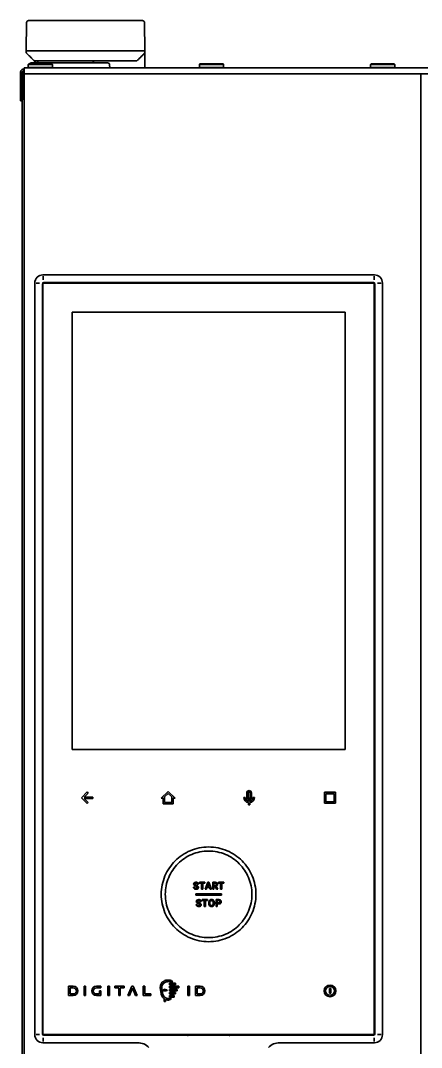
# Model space of a CAD drawing. Header units: inches. Extents: x 786 to 5755, y -850 to 3635.
# Drawn here: x 3395 to 3594, y 1606 to 2115 of the extents above; entities that cross this region are included whole.
import ezdxf

# ---------------------------------------------------------------- set-up
doc = ezdxf.new("R2010")
doc.units = ezdxf.units.IN
doc.layers.add('1', color=7, linetype='Continuous', true_color=0xffffff)

msp = doc.modelspace()

# ---------------------------------------------------------------- linework, layer by layer
at = {"layer": '1', "color": 7, "linetype": 'Continuous', "lineweight": 35}
for p, q in [((3398.98, 2115.13), (3404.74, 2115.13)), ((3404.74, 2115.13), (3449.74, 2115.13)), ((3455.5, 2115.13), (3449.74, 2115.13)), ((3397.74, 2100.13), (3397.98, 2114.15)), ((3456.5, 2114.15), (3456.74, 2100.13)), ((3397.75, 2099.42), (3397.74, 2100.13)), ((3404.74, 2100.13), (3397.74, 2100.13)), ((3449.74, 2100.13), (3404.74, 2100.13)), ((3456.74, 2100.13), (3449.74, 2100.13)), ((3456.74, 2100.13), (3456.73, 2099.42)), ((3449.74, 2095.13), (3404.74, 2095.13)), ((3456.74, 2093.6), (3456.74, 2098.67)), ((3394.94, 2089.22), (3394.94, 2089.33)), ((3395.74, 2089.22), (3395.74, 2089.33)), ((3396.08, 2089.33), (3396.03, 2089.22)), ((3396.74, 2091.63), (3398.74, 2091.63)), ((3396.74, 2088.63), (3396.74, 2091.63)), ((3398.99, 2093.63), (3398.74, 2093.38)), ((3398.74, 2093.38), (3410.74, 2093.38)), ((3398.74, 2093.38), (3398.74, 2091.88)), ((3398.74, 2091.88), (3398.99, 2091.63)), ((3410.74, 2091.88), (3398.74, 2091.88)), ((3577.91, 2091.63), (3398.74, 2091.63)), ((3398.99, 2093.63), (3410.49, 2093.63)), ((3438.19, 2094.1), (3400.29, 2094.1)), ((3402.26, 2094.1), (3402.25, 2094.36)), ((3410.74, 2093.38), (3410.49, 2093.63)), ((3410.49, 2091.63), (3410.74, 2091.88)), ((3410.74, 2091.88), (3410.74, 2093.38)), ((3439.24, 2091.63), (3439.19, 2093.14)), ((3456.74, 2091.87), (3456.74, 2092.13)), ((3483.99, 2093.63), (3483.74, 2093.38)), ((3483.74, 2093.38), (3495.74, 2093.38)), ((3483.74, 2093.38), (3483.74, 2091.88)), ((3483.74, 2091.88), (3483.99, 2091.63)), ((3495.74, 2091.88), (3483.74, 2091.88)), ((3483.99, 2093.63), (3495.49, 2093.63)), ((3495.74, 2093.38), (3495.49, 2093.63)), ((3495.49, 2091.63), (3495.74, 2091.88)), ((3495.74, 2091.88), (3495.74, 2093.38)), ((3568.99, 2093.63), (3568.74, 2093.38)), ((3568.74, 2093.38), (3580.74, 2093.38)), ((3568.74, 2093.38), (3568.74, 2091.88)), ((3568.74, 2091.88), (3568.99, 2091.63)), ((3580.74, 2091.88), (3568.74, 2091.88)), ((3568.99, 2093.63), (3580.49, 2093.63)), ((3577.91, 2091.63), (3579.33, 2091.63)), ((3593.08, 2091.63), (3579.33, 2091.63)), ((3580.74, 2093.38), (3580.49, 2093.63)), ((3580.49, 2091.63), (3580.74, 2091.88)), ((3580.74, 2091.88), (3580.74, 2093.38)), ((3593.08, 2091.63), (3593.79, 2091.63)), ((4002.68, 2091.63), (3593.79, 2091.63)), ((3394.94, 2088.37), (3394.94, 2089.22)), ((3394.94, 2088.37), (3394.94, 2077.33)), ((3395.74, 2089.22), (3395.74, 2088.37)), ((3395.74, 2088.53), (3395.85, 2088.53)), ((3395.74, 2088.37), (3395.74, 2077.33)), ((3395.84, 2088.37), (3395.84, 2077.33)), ((3398.74, 2088.63), (3396.74, 2088.63)), ((3396.74, 2088.63), (3396.74, 1345.13)), ((3396.74, 2088.63), (3398.74, 2088.63)), ((3577.91, 2088.63), (3398.74, 2088.63)), ((3577.91, 2088.63), (3398.74, 2088.63)), ((3579.33, 2088.63), (3577.91, 2088.63)), ((3579.33, 2088.63), (3577.91, 2088.63)), ((3593.08, 2088.63), (3579.33, 2088.63)), ((3593.08, 2088.63), (3579.33, 2088.63)), ((3593.79, 2088.63), (3593.08, 2088.63)), ((3593.74, 2088.63), (3593.74, 1342.13)), ((3947.69, 2088.63), (3593.79, 2088.63)), ((3394.94, 2075.33), (3394.94, 2077.33)), ((3395.74, 2075.33), (3394.94, 2075.33)), ((3395.74, 2075.35), (3395.74, 2077.33)), ((3395.74, 1300.48), (3395.74, 2075.35)), ((3570.63, 1988.88), (3406.02, 1988.88)), ((3402.03, 1984.89), (3402.03, 1611.88)), ((3405.78, 1612.38), (3405.78, 1984.38)), ((3406.08, 1984.38), (3406.08, 1612.38)), ((3406.53, 1985.13), (3570.13, 1985.13)), ((3570.13, 1984.83), (3406.53, 1984.83)), ((3570.58, 1612.38), (3570.58, 1984.38)), ((3570.88, 1984.38), (3570.88, 1612.38)), ((3574.63, 1611.88), (3574.63, 1984.89)), ((3420.53, 1970.36), (3420.53, 1753.4)), ((3556.13, 1970.36), (3420.53, 1970.36)), ((3556.13, 1753.4), (3556.13, 1970.36)), ((3420.53, 1753.4), (3556.13, 1753.4)), ((3468.22, 1732.61), (3464.69, 1729.19)), ((3471.75, 1729.19), (3468.22, 1732.61)), ((3428, 1732.31), (3425.16, 1729.47)), ((3425.16, 1729.47), (3428, 1726.63)), ((3426.52, 1729.82), (3428.51, 1731.81)), ((3430.84, 1729.82), (3426.52, 1729.82)), ((3426.52, 1729.12), (3430.84, 1729.12)), ((3428.5, 1727.13), (3426.52, 1729.12)), ((3428.51, 1731.81), (3428, 1732.31)), ((3430.84, 1729.12), (3430.84, 1729.82)), ((3464.69, 1729.19), (3465.75, 1729.19)), ((3465.75, 1729.19), (3465.75, 1726.37)), ((3466.46, 1729.83), (3468.22, 1731.6)), ((3466.46, 1727.08), (3466.46, 1729.83)), ((3468.22, 1731.6), (3469.99, 1729.83)), ((3469.99, 1729.83), (3469.99, 1727.08)), ((3470.69, 1729.19), (3471.75, 1729.19)), ((3470.69, 1726.37), (3470.69, 1729.19)), ((3505.78, 1729.63), (3506.48, 1729.63)), ((3507.27, 1731.84), (3507.27, 1729.64)), ((3507.97, 1729.64), (3507.97, 1731.84)), ((3508.88, 1731.84), (3508.88, 1729.64)), ((3509.58, 1729.64), (3509.58, 1731.84)), ((3510.36, 1729.63), (3511.06, 1729.63)), ((3545.91, 1732.18), (3545.91, 1726.76)), ((3551.33, 1732.18), (3545.91, 1732.18)), ((3546.61, 1727.46), (3546.61, 1731.48)), ((3546.61, 1731.48), (3550.63, 1731.48)), ((3550.63, 1731.48), (3550.63, 1727.46)), ((3551.33, 1726.76), (3551.33, 1732.18)), ((3428, 1726.63), (3428.5, 1727.13)), ((3465.75, 1726.37), (3470.69, 1726.37)), ((3469.99, 1727.08), (3466.46, 1727.08)), ((3508.07, 1725.94), (3508.07, 1727.02)), ((3508.77, 1725.94), (3508.07, 1725.94)), ((3508.77, 1727.02), (3508.77, 1725.94)), ((3545.91, 1726.76), (3551.33, 1726.76)), ((3550.63, 1727.46), (3546.61, 1727.46)), ((3483.8, 1687.5), (3483.8, 1687.02)), ((3486.5, 1687.5), (3483.8, 1687.5)), ((3483.8, 1687.02), (3484.85, 1687.02)), ((3484.85, 1687.02), (3484.85, 1684.09)), ((3485.44, 1687.02), (3486.5, 1687.02)), ((3485.44, 1684.09), (3485.44, 1687.02)), ((3486.5, 1687.02), (3486.5, 1687.5)), ((3486.6, 1684.09), (3487.89, 1687.5)), ((3488.15, 1686.78), (3487.66, 1685.36)), ((3487.89, 1687.5), (3488.42, 1687.5)), ((3488.65, 1685.36), (3488.15, 1686.78)), ((3488.42, 1687.5), (3489.71, 1684.09)), ((3490.34, 1684.09), (3490.34, 1687.5)), ((3490.34, 1687.5), (3491.53, 1687.5)), ((3491.55, 1687.02), (3490.93, 1687.02)), ((3490.93, 1687.02), (3490.93, 1685.88)), ((3493.21, 1687.5), (3493.21, 1687.02)), ((3495.91, 1687.5), (3493.21, 1687.5)), ((3493.21, 1687.02), (3494.26, 1687.02)), ((3494.26, 1687.02), (3494.26, 1684.09)), ((3494.85, 1687.02), (3495.91, 1687.02)), ((3494.85, 1684.09), (3494.85, 1687.02)), ((3495.91, 1687.02), (3495.91, 1687.5)), ((3481.33, 1685.12), (3480.74, 1685.12)), ((3481.95, 1681.15), (3481.95, 1681.85)), ((3481.95, 1681.85), (3494.69, 1681.85)), ((3482.69, 1686.51), (3483.28, 1686.51)), ((3484.85, 1684.09), (3485.44, 1684.09)), ((3487.22, 1684.09), (3486.6, 1684.09)), ((3487.49, 1684.89), (3487.22, 1684.09)), ((3488.81, 1684.89), (3487.49, 1684.89)), ((3487.66, 1685.36), (3488.65, 1685.36)), ((3489.09, 1684.09), (3488.81, 1684.89)), ((3489.71, 1684.09), (3489.09, 1684.09)), ((3490.93, 1684.09), (3490.34, 1684.09)), ((3490.93, 1685.88), (3491.54, 1685.88)), ((3491.59, 1685.4), (3490.93, 1685.4)), ((3490.93, 1685.4), (3490.93, 1684.09)), ((3492.27, 1684.09), (3491.59, 1685.4)), ((3492.14, 1685.54), (3492.9, 1684.12)), ((3492.9, 1684.09), (3492.27, 1684.09)), ((3492.9, 1684.12), (3492.9, 1684.09)), ((3494.26, 1684.09), (3494.85, 1684.09)), ((3494.69, 1681.85), (3494.69, 1681.15)), ((3494.69, 1681.15), (3481.95, 1681.15)), ((3484.04, 1677.9), (3484.63, 1677.9)), ((3485.15, 1678.9), (3485.15, 1678.42)), ((3487.85, 1678.9), (3485.15, 1678.9)), ((3485.15, 1678.42), (3486.2, 1678.42)), ((3486.2, 1678.42), (3486.2, 1675.49)), ((3486.79, 1678.42), (3487.85, 1678.42)), ((3486.79, 1675.49), (3486.79, 1678.42)), ((3487.85, 1678.42), (3487.85, 1678.9)), ((3488.36, 1677.09), (3488.36, 1677.28)), ((3488.95, 1677.3), (3488.95, 1677.1)), ((3490.6, 1677.1), (3490.6, 1677.28)), ((3491.19, 1677.29), (3491.19, 1677.1)), ((3492.02, 1675.49), (3492.02, 1678.9)), ((3492.02, 1678.9), (3493.32, 1678.9)), ((3493.34, 1678.42), (3492.61, 1678.42)), ((3492.61, 1678.42), (3492.61, 1677.23)), ((3492.61, 1677.23), (3493.32, 1677.23)), ((3493.31, 1676.75), (3492.61, 1676.75)), ((3492.61, 1676.75), (3492.61, 1675.49)), ((3482.67, 1676.52), (3482.08, 1676.52)), ((3486.2, 1675.49), (3486.79, 1675.49)), ((3492.61, 1675.49), (3492.02, 1675.49)), ((3510.31, 1673.43), (3510.29, 1673.44)), ((3418.83, 1635.91), (3418.83, 1631.33)), ((3421.12, 1635.91), (3418.83, 1635.91)), ((3426.47, 1631.33), (3426.47, 1635.91)), ((3426.47, 1635.91), (3427.24, 1635.91)), ((3427.24, 1635.91), (3427.24, 1631.33)), ((3432.59, 1635.91), (3434.88, 1635.91)), ((3434.88, 1635.91), (3434.88, 1635.15)), ((3438.32, 1631.33), (3438.32, 1635.91)), ((3438.32, 1635.91), (3439.08, 1635.91)), ((3439.08, 1635.91), (3439.08, 1631.33)), ((3441.76, 1635.91), (3441.76, 1635.15)), ((3446.34, 1635.91), (3441.76, 1635.91)), ((3446.34, 1635.15), (3446.34, 1635.91)), ((3450.16, 1635.91), (3448.25, 1631.33)), ((3450.93, 1635.91), (3450.16, 1635.91)), ((3452.84, 1631.33), (3450.93, 1635.91)), ((3455.9, 1635.91), (3455.9, 1631.33)), ((3456.66, 1635.91), (3455.9, 1635.91)), ((3456.66, 1632.09), (3456.66, 1635.91)), ((3468.12, 1638.2), (3470.59, 1638.2)), ((3468.89, 1637.46), (3468.89, 1636.69)), ((3471.94, 1637.46), (3468.89, 1637.46)), ((3468.89, 1636.69), (3471.94, 1636.69)), ((3468.89, 1635.91), (3468.89, 1635.15)), ((3473.47, 1635.91), (3468.89, 1635.91)), ((3470.59, 1638.2), (3470.33, 1638.4)), ((3471.94, 1636.69), (3471.94, 1637.46)), ((3473.47, 1635.15), (3473.47, 1635.91)), ((3478.06, 1631.32), (3478.06, 1635.91)), ((3478.06, 1635.91), (3478.82, 1635.91)), ((3478.82, 1635.91), (3478.82, 1631.32)), ((3481.88, 1635.91), (3481.88, 1631.33)), ((3484.17, 1635.91), (3481.88, 1635.91)), ((3418.83, 1631.33), (3421.12, 1631.33)), ((3419.59, 1635.15), (3421.12, 1635.15)), ((3419.59, 1632.09), (3419.59, 1635.15)), ((3421.12, 1632.09), (3419.59, 1632.09)), ((3427.24, 1631.33), (3426.47, 1631.33)), ((3434.88, 1635.15), (3432.59, 1635.15)), ((3432.59, 1632.09), (3434.11, 1632.09)), ((3434.88, 1631.33), (3432.59, 1631.33)), ((3434.11, 1632.09), (3434.11, 1633.62)), ((3434.11, 1633.62), (3434.88, 1633.62)), ((3434.88, 1633.62), (3434.88, 1631.33)), ((3439.08, 1631.33), (3438.32, 1631.33)), ((3441.76, 1635.15), (3443.67, 1635.15)), ((3443.67, 1635.15), (3443.67, 1631.33)), ((3443.67, 1631.33), (3444.43, 1631.33)), ((3444.43, 1635.15), (3446.34, 1635.15)), ((3444.43, 1631.33), (3444.43, 1635.15)), ((3448.25, 1631.33), (3449.11, 1631.33)), ((3449.11, 1631.33), (3450.55, 1634.96)), ((3450.55, 1634.96), (3451.98, 1631.33)), ((3451.98, 1631.33), (3452.84, 1631.33)), ((3455.9, 1631.33), (3459.72, 1631.33)), ((3459.72, 1632.09), (3456.66, 1632.09)), ((3459.72, 1631.33), (3459.72, 1632.09)), ((3464.34, 1635.29), (3464.77, 1632.15)), ((3465.43, 1632.39), (3465.07, 1635.16)), ((3466.21, 1634.48), (3465.83, 1633.62)), ((3465.83, 1633.62), (3467.36, 1633.62)), ((3467.74, 1634.19), (3466.21, 1634.48)), ((3467.36, 1633.62), (3467.74, 1634.19)), ((3468.89, 1635.15), (3473.47, 1635.15)), ((3468.89, 1634.38), (3468.89, 1633.62)), ((3472.71, 1634.38), (3468.89, 1634.38)), ((3468.89, 1633.62), (3472.71, 1633.62)), ((3468.89, 1632.85), (3468.89, 1632.09)), ((3471.94, 1632.85), (3468.89, 1632.85)), ((3468.89, 1632.09), (3471.94, 1632.09)), ((3468.89, 1631.33), (3468.89, 1630.56)), ((3471.18, 1631.33), (3468.89, 1631.33)), ((3471.18, 1630.56), (3471.18, 1631.33)), ((3471.94, 1632.09), (3471.94, 1632.85)), ((3472.71, 1633.62), (3472.71, 1634.38)), ((3478.82, 1631.32), (3478.06, 1631.32)), ((3481.88, 1631.33), (3484.17, 1631.33)), ((3482.64, 1632.09), (3482.64, 1635.15)), ((3482.64, 1635.15), (3484.17, 1635.15)), ((3484.17, 1632.09), (3482.64, 1632.09)), ((3548.27, 1634.72), (3548.97, 1634.72)), ((3548.27, 1632.52), (3548.27, 1634.72)), ((3548.97, 1632.52), (3548.27, 1632.52)), ((3548.97, 1634.72), (3548.97, 1632.52)), ((3466.21, 1629.81), (3466.21, 1628.27)), ((3466.21, 1628.27), (3466.98, 1628.27)), ((3466.62, 1630.51), (3466.48, 1630.63)), ((3466.98, 1628.27), (3466.98, 1629.35)), ((3469.84, 1629.8), (3468.12, 1629.8)), ((3468.89, 1630.56), (3471.18, 1630.56)), ((3469.62, 1629.61), (3469.84, 1629.8)), ((3406.53, 1611.93), (3570.13, 1611.93)), ((3570.13, 1611.63), (3406.53, 1611.63)), ((3406.02, 1607.88), (3453.02, 1607.88)), ((3523.63, 1607.88), (3570.63, 1607.88))]:
    msp.add_line(p, q, dxfattribs=at)
for centre, radius, start, end in [((3398.98, 2114.13), 1, 90, 179), ((3455.5, 2114.13), 1, 1, 90), ((3401.25, 2094.35), 1, 1, 63.2354), ((3402.27, 2093.13), 2, 29.0308, 90), ((3432.21, 2093.13), 2, 90, 150.9692), ((3452.33, 2096.13), 1, 270, 315), ((3400.29, 2093.1), 1, 90, 148.0305), ((3438.19, 2093.1), 1, 2, 90), ((3455.99, 2091.88), 0.75, 340.5283, 359), ((3397.84, 2088.37), 2, 155, 180), ((3397.84, 2077.33), 2, 180, 236.6325), ((3406.53, 1984.38), 0.75, 90, 180), ((3406.53, 1984.38), 0.45, 90, 180), ((3570.13, 1984.38), 0.75, 0, 90), ((3570.13, 1984.38), 0.45, 0, 90), ((3406.53, 1612.38), 0.75, 180, 270), ((3406.53, 1612.38), 0.45, 180, 270), ((3570.13, 1612.38), 0.45, 270, 0), ((3570.13, 1612.38), 0.75, 270, 0)]:
    msp.add_arc(centre, radius, start, end, dxfattribs=at)
for centre, major_axis, ratio, start_param, end_param in [((3406.03, 1984.88), (2.84, -2.84), 0.997265, 2.357564, 3.925621), ((3570.62, 1984.88), (-2.84, -2.84), 0.997265, 2.357564, 3.925621), ((3406.03, 1611.89), (2.84, 2.84), 0.997265, 2.357564, 3.925621), ((3570.62, 1611.89), (-2.84, 2.84), 0.997265, 2.357564, 3.925621), ((3453.01, 1599.87), (-3.07, -7.4), 0.998395, 2.749461, 3.533724), ((3523.64, 1599.87), (3.07, -7.4), 0.998395, 2.749461, 3.533724)]:
    msp.add_ellipse(centre, major_axis=major_axis, ratio=ratio, start_param=start_param, end_param=end_param, dxfattribs=at)
for points, degree in [([(3456.74, 2098.67), (3456.74, 2099.6), (3456.74, 2100.13), (3456.74, 2100.13)], 3), ([(3401.45, 2095.42), (3397.97, 2098.9)], 1), ([(3453.03, 2095.42), (3456.51, 2098.9)], 1), ([(3395.74, 2089.33), (3394.94, 2089.33)], 1), ([(3456.74, 2092.13), (3456.74, 2092.13), (3456.74, 2092.66), (3456.74, 2093.6)], 3), ([(3406.13, 1988.25), (3406.13, 1986.93)], 1), ([(3570.53, 1988.25), (3570.53, 1986.93)], 1), ([(3402.66, 1984.78), (3403.98, 1984.78)], 1), ([(3573.99, 1984.78), (3572.68, 1984.78)], 1), ([(3508.42, 1733), (3507.78, 1733), (3507.27, 1732.48), (3507.27, 1731.84)], 3), ([(3509.58, 1731.84), (3509.58, 1732.48), (3509.06, 1733), (3508.42, 1733)], 3), ([(3508.07, 1727.02), (3506.78, 1727.19), (3505.78, 1728.3), (3505.78, 1729.63)], 3), ([(3506.48, 1729.63), (3506.48, 1728.56), (3507.35, 1727.7), (3508.42, 1727.69)], 3), ([(3508.42, 1727.69), (3509.49, 1727.7), (3510.36, 1728.56), (3510.36, 1729.63)], 3), ([(3511.06, 1729.63), (3511.06, 1728.3), (3510.06, 1727.19), (3508.77, 1727.02)], 3), ([(3475.18, 1701.01), (3476.44, 1701.86), (3477.78, 1702.59), (3479.18, 1703.18)], 3), ([(3488.32, 1703.03), (3485.42, 1703.03), (3482.6, 1702.46), (3479.95, 1701.34)], 3), ([(3496.69, 1701.34), (3494.04, 1702.46), (3491.23, 1703.03), (3488.32, 1703.03)], 3), ([(3497.47, 1703.18), (3498.86, 1702.59), (3500.21, 1701.86), (3501.46, 1701.01)], 3), ([(3468.84, 1694.67), (3469.68, 1695.91), (3470.64, 1697.08), (3471.71, 1698.14)], 3), ([(3471.71, 1698.14), (3472.77, 1699.21), (3473.94, 1700.17), (3475.18, 1701.01)], 3), ([(3476.3, 1699.36), (3475.16, 1698.59), (3474.09, 1697.7), (3473.12, 1696.73)], 3), ([(3479.95, 1701.34), (3478.68, 1700.8), (3477.45, 1700.13), (3476.3, 1699.36)], 3), ([(3500.34, 1699.36), (3499.19, 1700.13), (3497.97, 1700.8), (3496.69, 1701.34)], 3), ([(3503.53, 1696.73), (3502.55, 1697.7), (3501.48, 1698.59), (3500.34, 1699.36)], 3), ([(3501.46, 1701.01), (3502.71, 1700.17), (3503.88, 1699.21), (3504.94, 1698.14)], 3), ([(3504.94, 1698.14), (3506, 1697.08), (3506.97, 1695.91), (3507.81, 1694.67)], 3), ([(3466.67, 1690.67), (3467.26, 1692.06), (3467.99, 1693.41), (3468.84, 1694.67)], 3), ([(3470.49, 1693.55), (3469.72, 1692.4), (3469.05, 1691.17), (3468.51, 1689.9)], 3), ([(3473.12, 1696.73), (3472.15, 1695.76), (3471.26, 1694.69), (3470.49, 1693.55)], 3), ([(3506.15, 1693.55), (3505.38, 1694.69), (3504.5, 1695.76), (3503.53, 1696.73)], 3), ([(3508.13, 1689.9), (3507.6, 1691.17), (3506.93, 1692.4), (3506.15, 1693.55)], 3), ([(3507.81, 1694.67), (3508.66, 1693.41), (3509.39, 1692.07), (3509.98, 1690.67)], 3), ([(3482.52, 1686.92), (3482.63, 1686.82), (3482.69, 1686.68), (3482.69, 1686.51)], 3), ([(3483.12, 1687.04), (3483.01, 1687.2), (3482.87, 1687.33), (3482.68, 1687.42)], 3), ([(3483.28, 1686.51), (3483.28, 1686.7), (3483.23, 1686.88), (3483.12, 1687.04)], 3), ([(3491.53, 1687.5), (3491.93, 1687.5), (3492.23, 1687.41), (3492.44, 1687.24)], 3), ([(3492.02, 1686.87), (3491.91, 1686.97), (3491.76, 1687.02), (3491.55, 1687.02)], 3), ([(3480.74, 1685.12), (3480.74, 1684.91), (3480.79, 1684.72), (3480.91, 1684.56)], 3), ([(3480.91, 1684.56), (3481.02, 1684.4), (3481.18, 1684.28), (3481.39, 1684.18)], 3), ([(3481.31, 1685.84), (3481.47, 1685.74), (3481.69, 1685.65), (3481.96, 1685.56)], 3), ([(3481.52, 1684.67), (3481.39, 1684.78), (3481.33, 1684.93), (3481.33, 1685.12)], 3), ([(3482.18, 1686.05), (3481.91, 1686.13), (3481.72, 1686.21), (3481.61, 1686.29)], 3), ([(3481.96, 1685.56), (3482.24, 1685.48), (3482.43, 1685.4), (3482.53, 1685.32)], 3), ([(3482.82, 1685.78), (3482.65, 1685.88), (3482.44, 1685.97), (3482.18, 1686.05)], 3), ([(3482.53, 1685.32), (3482.64, 1685.24), (3482.69, 1685.12), (3482.69, 1684.97)], 3), ([(3482.69, 1684.97), (3482.69, 1684.83), (3482.64, 1684.72), (3482.53, 1684.64)], 3), ([(3483.17, 1685.43), (3483.09, 1685.56), (3482.98, 1685.68), (3482.82, 1685.78)], 3), ([(3491.54, 1685.88), (3491.74, 1685.88), (3491.89, 1685.93), (3492, 1686.03)], 3), ([(3492.6, 1685.9), (3492.49, 1685.74), (3492.34, 1685.63), (3492.14, 1685.54)], 3), ([(3482.65, 1677.24), (3482.82, 1677.13), (3483.03, 1677.04), (3483.31, 1676.96)], 3), ([(3483.52, 1677.45), (3483.26, 1677.52), (3483.07, 1677.6), (3482.95, 1677.69)], 3), ([(3483.31, 1676.96), (3483.58, 1676.88), (3483.77, 1676.8), (3483.88, 1676.71)], 3), ([(3484.16, 1677.18), (3484, 1677.28), (3483.79, 1677.37), (3483.52, 1677.45)], 3), ([(3483.87, 1678.32), (3483.98, 1678.22), (3484.04, 1678.08), (3484.04, 1677.9)], 3), ([(3483.88, 1676.71), (3483.98, 1676.63), (3484.04, 1676.52), (3484.04, 1676.37)], 3), ([(3484.47, 1678.44), (3484.36, 1678.6), (3484.21, 1678.73), (3484.03, 1678.81)], 3), ([(3484.52, 1676.83), (3484.44, 1676.96), (3484.32, 1677.08), (3484.16, 1677.18)], 3), ([(3484.63, 1677.9), (3484.63, 1678.1), (3484.57, 1678.28), (3484.47, 1678.44)], 3), ([(3488.36, 1677.28), (3488.36, 1677.61), (3488.42, 1677.9), (3488.54, 1678.16)], 3), ([(3488.54, 1676.22), (3488.42, 1676.47), (3488.36, 1676.76), (3488.36, 1677.09)], 3), ([(3488.54, 1678.16), (3488.66, 1678.41), (3488.82, 1678.61), (3489.04, 1678.74)], 3), ([(3489.17, 1678.15), (3489.03, 1677.95), (3488.96, 1677.67), (3488.95, 1677.3)], 3), ([(3488.95, 1677.1), (3488.95, 1676.73), (3489.03, 1676.44), (3489.17, 1676.24)], 3), ([(3490.6, 1677.28), (3490.6, 1677.66), (3490.52, 1677.95), (3490.38, 1678.15)], 3), ([(3490.38, 1676.23), (3490.53, 1676.43), (3490.6, 1676.72), (3490.6, 1677.1)], 3), ([(3490.51, 1678.74), (3490.73, 1678.61), (3490.89, 1678.42), (3491.01, 1678.17)], 3), ([(3491.01, 1678.17), (3491.13, 1677.92), (3491.19, 1677.63), (3491.19, 1677.29)], 3), ([(3491.19, 1677.1), (3491.19, 1676.77), (3491.13, 1676.48), (3491.01, 1676.23)], 3), ([(3494.23, 1677.03), (3494.02, 1676.85), (3493.71, 1676.75), (3493.31, 1676.75)], 3), ([(3493.32, 1678.9), (3493.7, 1678.9), (3494, 1678.8), (3494.23, 1678.6)], 3), ([(3493.32, 1677.23), (3493.53, 1677.23), (3493.69, 1677.28), (3493.8, 1677.38)], 3), ([(3493.8, 1678.25), (3493.69, 1678.36), (3493.53, 1678.42), (3493.34, 1678.42)], 3), ([(3468.84, 1668.39), (3467.99, 1669.65), (3467.26, 1670.99), (3466.67, 1672.38)], 3), ([(3468.51, 1673.16), (3469.05, 1671.89), (3469.72, 1670.66), (3470.49, 1669.51)], 3), ([(3482.08, 1676.52), (3482.08, 1676.31), (3482.14, 1676.12), (3482.25, 1675.96)], 3), ([(3482.25, 1675.96), (3482.37, 1675.8), (3482.53, 1675.67), (3482.74, 1675.58)], 3), ([(3482.87, 1676.07), (3482.74, 1676.18), (3482.67, 1676.33), (3482.67, 1676.52)], 3), ([(3484.04, 1676.37), (3484.04, 1676.23), (3483.98, 1676.12), (3483.88, 1676.04)], 3), ([(3489.04, 1675.65), (3488.83, 1675.78), (3488.66, 1675.97), (3488.54, 1676.22)], 3), ([(3491.01, 1676.23), (3490.9, 1675.97), (3490.73, 1675.78), (3490.52, 1675.65)], 3), ([(3506.15, 1669.51), (3506.93, 1670.66), (3507.59, 1671.89), (3508.13, 1673.16)], 3), ([(3509.98, 1672.38), (3509.39, 1670.99), (3508.66, 1669.64), (3507.81, 1668.39)], 3), ([(3471.71, 1664.91), (3470.64, 1665.97), (3469.68, 1667.14), (3468.84, 1668.39)], 3), ([(3470.49, 1669.51), (3471.26, 1668.37), (3472.15, 1667.3), (3473.12, 1666.32)], 3), ([(3503.53, 1666.32), (3504.5, 1667.3), (3505.38, 1668.37), (3506.15, 1669.51)], 3), ([(3507.81, 1668.39), (3506.97, 1667.14), (3506, 1665.97), (3504.94, 1664.91)], 3), ([(3475.18, 1662.04), (3473.94, 1662.88), (3472.77, 1663.85), (3471.71, 1664.91)], 3), ([(3473.12, 1666.32), (3474.09, 1665.35), (3475.16, 1664.47), (3476.3, 1663.7)], 3), ([(3479.18, 1659.87), (3477.78, 1660.46), (3476.44, 1661.19), (3475.18, 1662.04)], 3), ([(3476.3, 1663.7), (3477.45, 1662.92), (3478.68, 1662.26), (3479.95, 1661.72)], 3), ([(3496.69, 1661.72), (3497.97, 1662.26), (3499.19, 1662.92), (3500.34, 1663.7)], 3), ([(3501.46, 1662.04), (3500.21, 1661.19), (3498.86, 1660.46), (3497.47, 1659.87)], 3), ([(3500.34, 1663.7), (3501.48, 1664.47), (3502.55, 1665.35), (3503.53, 1666.32)], 3), ([(3504.94, 1664.91), (3503.88, 1663.85), (3502.71, 1662.88), (3501.46, 1662.04)], 3), ([(3488.32, 1658.03), (3485.15, 1658.03), (3482.07, 1658.65), (3479.18, 1659.87)], 3), ([(3497.47, 1659.87), (3494.57, 1658.65), (3491.5, 1658.03), (3488.32, 1658.03)], 3), ([(3466.19, 1638.51), (3464.89, 1637.85), (3464.16, 1636.59), (3464.34, 1635.29)], 3), ([(3465.07, 1635.16), (3464.92, 1636.25), (3465.51, 1637.26), (3466.56, 1637.81)], 3), ([(3468.12, 1638.97), (3467.43, 1638.97), (3466.78, 1638.81), (3466.19, 1638.51)], 3), ([(3466.56, 1637.81), (3467.04, 1638.07), (3467.56, 1638.2), (3468.12, 1638.2)], 3), ([(3470.13, 1638.51), (3469.53, 1638.81), (3468.82, 1638.97), (3468.12, 1638.97)], 3), ([(3470.33, 1638.4), (3470.27, 1638.44), (3470.2, 1638.47), (3470.13, 1638.51)], 3), ([(3432.59, 1635.15), (3431.74, 1635.15), (3431.06, 1634.46), (3431.06, 1633.62)], 3), ([(3431.06, 1633.62), (3431.06, 1632.77), (3431.74, 1632.09), (3432.59, 1632.09)], 3), ([(3465.86, 1631.28), (3465.63, 1631.57), (3465.48, 1632.03), (3465.43, 1632.39)], 3), ([(3466.48, 1630.63), (3466.26, 1630.83), (3466.05, 1631.05), (3465.86, 1631.28)], 3), ([(3468.12, 1629.8), (3467.36, 1629.8), (3466.62, 1630.5), (3466.62, 1630.51)], 3), ([(3402.66, 1611.98), (3403.98, 1611.98)], 1), ([(3572.68, 1611.98), (3573.99, 1611.98)], 1), ([(3406.13, 1608.52), (3406.13, 1609.83)], 1), ([(3570.53, 1609.83), (3570.53, 1608.52)], 1)]:
    msp.add_open_spline(points, degree=degree, dxfattribs=at)
for points, knots in [([(3397.75, 2099.42), (3397.75, 2099.37), (3397.76, 2099.32), (3397.78, 2099.23), (3397.79, 2099.18), (3397.83, 2099.09), (3397.85, 2099.05), (3397.91, 2098.97), (3397.94, 2098.93), (3397.97, 2098.9)], [0, 0, 0, 0, 0.25, 0.25, 0.5, 0.5, 0.75, 0.75, 1, 1, 1, 1]), ([(3402.15, 2095.13), (3402.09, 2095.13), (3402.02, 2095.14), (3401.9, 2095.16), (3401.83, 2095.18), (3401.71, 2095.23), (3401.65, 2095.26), (3401.54, 2095.34), (3401.49, 2095.38), (3401.45, 2095.42)], [0, 0, 0, 0, 0.25, 0.25, 0.5, 0.5, 0.75, 0.75, 1, 1, 1, 1]), ([(3402.15, 2095.13), (3402.09, 2095.13), (3402.02, 2095.14), (3401.89, 2095.16), (3401.83, 2095.18), (3401.71, 2095.23), (3401.65, 2095.26), (3401.54, 2095.34), (3401.49, 2095.38), (3401.45, 2095.42)], [0, 0, 0, 0, 0.25, 0.25, 0.5, 0.5, 0.75, 0.75, 1, 1, 1, 1]), ([(3404.74, 2095.13), (3404.66, 2095.13), (3404.57, 2095.13), (3404.41, 2095.13), (3404.32, 2095.13), (3404.2, 2095.13), (3404.16, 2095.13), (3404.08, 2095.13), (3404.04, 2095.13), (3403.92, 2095.13), (3403.84, 2095.13), (3403.69, 2095.13), (3403.61, 2095.13), (3403.5, 2095.13), (3403.46, 2095.13), (3403.39, 2095.13), (3403.36, 2095.13), (3403.25, 2095.13), (3403.18, 2095.13), (3403.05, 2095.13), (3402.99, 2095.13), (3402.87, 2095.13), (3402.82, 2095.13), (3402.73, 2095.13), (3402.71, 2095.13), (3402.66, 2095.13), (3402.63, 2095.13), (3402.56, 2095.13), (3402.52, 2095.13), (3402.46, 2095.13), (3402.44, 2095.13), (3402.4, 2095.13), (3402.38, 2095.13), (3402.35, 2095.13), (3402.34, 2095.13), (3402.31, 2095.13), (3402.29, 2095.13), (3402.27, 2095.13), (3402.25, 2095.13), (3402.23, 2095.13), (3402.22, 2095.13), (3402.2, 2095.13), (3402.2, 2095.13), (3402.18, 2095.13), (3402.18, 2095.13), (3402.17, 2095.13), (3402.16, 2095.13), (3402.16, 2095.13), (3402.16, 2095.13), (3402.16, 2095.13), (3402.16, 2095.13), (3402.16, 2095.13), (3402.15, 2095.13), (3402.15, 2095.13)], [0, 0, 0, 0, 0.0625, 0.0625, 0.125, 0.125, 0.15625, 0.15625, 0.1875, 0.1875, 0.25, 0.25, 0.3125, 0.3125, 0.34375, 0.34375, 0.375, 0.375, 0.4375, 0.4375, 0.5, 0.5, 0.5625, 0.5625, 0.59375, 0.59375, 0.625, 0.625, 0.6875, 0.6875, 0.71875, 0.71875, 0.75, 0.75, 0.78125, 0.78125, 0.8125, 0.8125, 0.84375, 0.84375, 0.875, 0.875, 0.90625, 0.90625, 0.9375, 0.9375, 0.96875, 0.96875, 0.984375, 0.984375, 0.992187, 0.992187, 1, 1, 1, 1]), ([(3452.33, 2095.13), (3452.33, 2095.13), (3452.32, 2095.13), (3452.32, 2095.13), (3452.32, 2095.13), (3452.31, 2095.13), (3452.3, 2095.13), (3452.27, 2095.13), (3452.26, 2095.13), (3452.24, 2095.13), (3452.23, 2095.13), (3452.2, 2095.13), (3452.17, 2095.13), (3452.1, 2095.13), (3452.07, 2095.13), (3452.01, 2095.13), (3451.99, 2095.13), (3451.95, 2095.13), (3451.92, 2095.13), (3451.86, 2095.13), (3451.81, 2095.13), (3451.7, 2095.13), (3451.65, 2095.13), (3451.53, 2095.13), (3451.47, 2095.13), (3451.37, 2095.13), (3451.34, 2095.13), (3451.27, 2095.13), (3451.24, 2095.13), (3451.14, 2095.13), (3451.07, 2095.13), (3450.96, 2095.13), (3450.92, 2095.13), (3450.84, 2095.13), (3450.81, 2095.13), (3450.73, 2095.13), (3450.69, 2095.13), (3450.61, 2095.13), (3450.57, 2095.13), (3450.49, 2095.13), (3450.45, 2095.13), (3450.37, 2095.13), (3450.33, 2095.13), (3450.25, 2095.13), (3450.21, 2095.13), (3450.13, 2095.13), (3450.09, 2095.13), (3450, 2095.13), (3449.96, 2095.13), (3449.9, 2095.13), (3449.88, 2095.13), (3449.85, 2095.13), (3449.84, 2095.13), (3449.82, 2095.13), (3449.81, 2095.13), (3449.8, 2095.13)], [0, 0, 0, 0, 0.028317, 0.028317, 0.059662, 0.059662, 0.122351, 0.122351, 0.153695, 0.153695, 0.18504, 0.18504, 0.247729, 0.247729, 0.310419, 0.310419, 0.341763, 0.341763, 0.373108, 0.373108, 0.435797, 0.435797, 0.498486, 0.498486, 0.561175, 0.561175, 0.59252, 0.59252, 0.623865, 0.623865, 0.686554, 0.686554, 0.717898, 0.717898, 0.749243, 0.749243, 0.780588, 0.780588, 0.811932, 0.811932, 0.843277, 0.843277, 0.874622, 0.874622, 0.905966, 0.905966, 0.937311, 0.937311, 0.968655, 0.968655, 0.984328, 0.984328, 0.992164, 0.992164, 1, 1, 1, 1]), ([(3456.51, 2098.9), (3456.54, 2098.93), (3456.57, 2098.97), (3456.63, 2099.05), (3456.65, 2099.09), (3456.69, 2099.18), (3456.7, 2099.23), (3456.72, 2099.32), (3456.73, 2099.37), (3456.73, 2099.42)], [0, 0, 0, 0, 0.25, 0.25, 0.5, 0.5, 0.75, 0.75, 1, 1, 1, 1]), ([(3394.94, 2089.33), (3394.94, 2089.44), (3394.95, 2089.55), (3394.99, 2089.77), (3395.02, 2089.88), (3395.1, 2090.09), (3395.15, 2090.19), (3395.27, 2090.38), (3395.34, 2090.47), (3395.49, 2090.63), (3395.57, 2090.71), (3395.75, 2090.84), (3395.85, 2090.9), (3396.05, 2091), (3396.15, 2091.04), (3396.37, 2091.1), (3396.48, 2091.12), (3396.59, 2091.12)], [0, 0, 0, 0, 0.125, 0.125, 0.25, 0.25, 0.375, 0.375, 0.5, 0.5, 0.625, 0.625, 0.75, 0.75, 0.875, 0.875, 1, 1, 1, 1]), ([(3395.74, 2089.33), (3395.74, 2089.46), (3395.76, 2089.58), (3395.85, 2089.81), (3395.92, 2089.92), (3396.09, 2090.1), (3396.19, 2090.18), (3396.33, 2090.25), (3396.37, 2090.26), (3396.41, 2090.27)], [0, 0, 0, 0, 0.302566, 0.302566, 0.605132, 0.605132, 0.907698, 0.907698, 1, 1, 1, 1]), ([(3396.74, 2090.94), (3396.7, 2090.89), (3396.67, 2090.84), (3396.6, 2090.71), (3396.56, 2090.63), (3396.49, 2090.47), (3396.45, 2090.38), (3396.38, 2090.19), (3396.34, 2090.09), (3396.27, 2089.88), (3396.23, 2089.77), (3396.15, 2089.55), (3396.12, 2089.44), (3396.08, 2089.33)], [0, 0, 0, 0, 0.160158, 0.160158, 0.328126, 0.328126, 0.496095, 0.496095, 0.664063, 0.664063, 0.832032, 0.832032, 1, 1, 1, 1]), ([(3403.98, 1984.78), (3404.04, 1984.78), (3404.12, 1984.78), (3404.26, 1984.78), (3404.34, 1984.77), (3404.41, 1984.77)], [0, 0, 0, 0, 0.5, 0.5, 1, 1, 1, 1]), ([(3406.13, 1986.93), (3406.13, 1986.86), (3406.13, 1986.79), (3406.13, 1986.64), (3406.13, 1986.57), (3406.13, 1986.49)], [0, 0, 0, 0, 0.5, 0.5, 1, 1, 1, 1]), ([(3570.53, 1986.49), (3570.53, 1986.57), (3570.53, 1986.64), (3570.53, 1986.79), (3570.53, 1986.86), (3570.53, 1986.93)], [0, 0, 0, 0, 0.5, 0.5, 1, 1, 1, 1]), ([(3572.24, 1984.77), (3572.31, 1984.77), (3572.39, 1984.78), (3572.54, 1984.78), (3572.61, 1984.78), (3572.68, 1984.78)], [0, 0, 0, 0, 0.5, 0.5, 1, 1, 1, 1]), ([(3507.27, 1729.64), (3507.27, 1729), (3507.78, 1728.48), (3509.06, 1728.48), (3509.58, 1729), (3509.58, 1729.64)], [0, 0, 0, 0, 0.5, 0.5, 1, 1, 1, 1]), ([(3507.97, 1731.84), (3507.97, 1732.09), (3508.17, 1732.3), (3508.67, 1732.3), (3508.88, 1732.09), (3508.88, 1731.84)], [0, 0, 0, 0, 0.5, 0.5, 1, 1, 1, 1]), ([(3508.88, 1729.64), (3508.88, 1729.39), (3508.67, 1729.18), (3508.17, 1729.18), (3507.97, 1729.39), (3507.97, 1729.64)], [0, 0, 0, 0, 0.5, 0.5, 1, 1, 1, 1]), ([(3479.18, 1703.18), (3482.07, 1704.41), (3485.15, 1705.03), (3491.5, 1705.03), (3494.57, 1704.41), (3497.47, 1703.18)], [0, 0, 0, 0, 0.5, 0.5, 1, 1, 1, 1]), ([(3466.67, 1672.38), (3465.44, 1675.28), (3464.82, 1678.36), (3464.82, 1684.7), (3465.44, 1687.78), (3466.67, 1690.67)], [0, 0, 0, 0, 0.5, 0.5, 1, 1, 1, 1]), ([(3468.51, 1689.9), (3467.39, 1687.25), (3466.82, 1684.43), (3466.82, 1678.63), (3467.39, 1675.81), (3468.51, 1673.16)], [0, 0, 0, 0, 0.5, 0.5, 1, 1, 1, 1]), ([(3481.18, 1687.28), (3480.95, 1687.1), (3480.84, 1686.88), (3480.84, 1686.6), (3480.84, 1686.29), (3481, 1686.03), (3481.31, 1685.84)], [0, 0, 0, 0, 0.5, 0.5, 0.5, 1, 1, 1, 1]), ([(3482.68, 1687.42), (3482.5, 1687.5), (3482.29, 1687.55), (3482.05, 1687.55), (3481.69, 1687.55), (3481.4, 1687.46), (3481.18, 1687.28)], [0, 0, 0, 0, 0.5, 0.5, 0.5, 1, 1, 1, 1]), ([(3481.61, 1686.29), (3481.49, 1686.38), (3481.43, 1686.48), (3481.43, 1686.6), (3481.43, 1686.75), (3481.49, 1686.87), (3481.59, 1686.95)], [0, 0, 0, 0, 0.5, 0.5, 0.5, 1, 1, 1, 1]), ([(3481.59, 1686.95), (3481.7, 1687.03), (3481.85, 1687.07), (3482.25, 1687.07), (3482.41, 1687.02), (3482.52, 1686.92)], [0, 0, 0, 0, 0.5, 0.5, 1, 1, 1, 1]), ([(3492, 1686.03), (3492.12, 1686.13), (3492.17, 1686.27), (3492.17, 1686.63), (3492.12, 1686.77), (3492.02, 1686.87)], [0, 0, 0, 0, 0.5, 0.5, 1, 1, 1, 1]), ([(3492.44, 1687.24), (3492.66, 1687.06), (3492.76, 1686.8), (3492.76, 1686.47), (3492.76, 1686.24), (3492.71, 1686.05), (3492.6, 1685.9)], [0, 0, 0, 0, 0.5, 0.5, 0.5, 1, 1, 1, 1]), ([(3508.13, 1673.16), (3509.25, 1675.81), (3509.82, 1678.63), (3509.82, 1684.43), (3509.25, 1687.25), (3508.13, 1689.9)], [0, 0, 0, 0, 0.5, 0.5, 1, 1, 1, 1]), ([(3509.98, 1690.67), (3511.2, 1687.78), (3511.82, 1684.7), (3511.82, 1678.36), (3511.2, 1675.28), (3509.98, 1672.38)], [0, 0, 0, 0, 0.5, 0.5, 1, 1, 1, 1]), ([(3481.39, 1684.18), (3481.6, 1684.09), (3481.82, 1684.05), (3482.07, 1684.05), (3482.44, 1684.05), (3482.74, 1684.13), (3482.95, 1684.3)], [0, 0, 0, 0, 0.5, 0.5, 0.5, 1, 1, 1, 1]), ([(3482.53, 1684.64), (3482.43, 1684.56), (3482.27, 1684.51), (3482.07, 1684.51), (3481.83, 1684.51), (3481.65, 1684.57), (3481.52, 1684.67)], [0, 0, 0, 0, 0.5, 0.5, 0.5, 1, 1, 1, 1]), ([(3482.95, 1684.3), (3483.17, 1684.47), (3483.28, 1684.69), (3483.28, 1684.98), (3483.28, 1685.15), (3483.24, 1685.3), (3483.17, 1685.43)], [0, 0, 0, 0, 0.5, 0.5, 0.5, 1, 1, 1, 1]), ([(3482.52, 1678.68), (3482.3, 1678.5), (3482.19, 1678.27), (3482.19, 1678), (3482.19, 1677.68), (3482.34, 1677.43), (3482.65, 1677.24)], [0, 0, 0, 0, 0.5, 0.5, 0.5, 1, 1, 1, 1]), ([(3484.03, 1678.81), (3483.84, 1678.9), (3483.63, 1678.94), (3483.4, 1678.94), (3483.04, 1678.94), (3482.75, 1678.85), (3482.52, 1678.68)], [0, 0, 0, 0, 0.5, 0.5, 0.5, 1, 1, 1, 1]), ([(3482.95, 1677.69), (3482.84, 1677.77), (3482.78, 1677.88), (3482.78, 1678), (3482.78, 1678.15), (3482.83, 1678.26), (3482.94, 1678.35)], [0, 0, 0, 0, 0.5, 0.5, 0.5, 1, 1, 1, 1]), ([(3482.94, 1678.35), (3483.05, 1678.43), (3483.2, 1678.47), (3483.6, 1678.47), (3483.76, 1678.42), (3483.87, 1678.32)], [0, 0, 0, 0, 0.5, 0.5, 1, 1, 1, 1]), ([(3484.3, 1675.7), (3484.52, 1675.86), (3484.63, 1676.09), (3484.63, 1676.37), (3484.63, 1676.55), (3484.59, 1676.7), (3484.52, 1676.83)], [0, 0, 0, 0, 0.5, 0.5, 0.5, 1, 1, 1, 1]), ([(3489.04, 1678.74), (3489.25, 1678.88), (3489.5, 1678.94), (3490.05, 1678.94), (3490.3, 1678.88), (3490.51, 1678.74)], [0, 0, 0, 0, 0.5, 0.5, 1, 1, 1, 1]), ([(3490.38, 1678.15), (3490.24, 1678.35), (3490.04, 1678.45), (3489.52, 1678.45), (3489.32, 1678.35), (3489.17, 1678.15)], [0, 0, 0, 0, 0.5, 0.5, 1, 1, 1, 1]), ([(3493.8, 1677.38), (3493.91, 1677.48), (3493.97, 1677.62), (3493.97, 1677.99), (3493.91, 1678.14), (3493.8, 1678.25)], [0, 0, 0, 0, 0.5, 0.5, 1, 1, 1, 1]), ([(3494.23, 1678.6), (3494.45, 1678.4), (3494.56, 1678.14), (3494.56, 1677.48), (3494.45, 1677.22), (3494.23, 1677.03)], [0, 0, 0, 0, 0.5, 0.5, 1, 1, 1, 1]), ([(3482.74, 1675.58), (3482.94, 1675.49), (3483.17, 1675.44), (3483.42, 1675.44), (3483.79, 1675.44), (3484.08, 1675.53), (3484.3, 1675.7)], [0, 0, 0, 0, 0.5, 0.5, 0.5, 1, 1, 1, 1]), ([(3483.88, 1676.04), (3483.78, 1675.95), (3483.62, 1675.91), (3483.42, 1675.91), (3483.18, 1675.91), (3482.99, 1675.96), (3482.87, 1676.07)], [0, 0, 0, 0, 0.5, 0.5, 0.5, 1, 1, 1, 1]), ([(3490.52, 1675.65), (3490.31, 1675.51), (3490.06, 1675.44), (3489.5, 1675.44), (3489.26, 1675.51), (3489.04, 1675.65)], [0, 0, 0, 0, 0.5, 0.5, 1, 1, 1, 1]), ([(3489.17, 1676.24), (3489.32, 1676.03), (3489.52, 1675.93), (3490.04, 1675.93), (3490.24, 1676.03), (3490.38, 1676.23)], [0, 0, 0, 0, 0.5, 0.5, 1, 1, 1, 1]), ([(3479.95, 1661.72), (3482.6, 1660.6), (3485.42, 1660.03), (3491.23, 1660.03), (3494.04, 1660.6), (3496.69, 1661.72)], [0, 0, 0, 0, 0.5, 0.5, 1, 1, 1, 1]), ([(3421.12, 1631.33), (3422.39, 1631.33), (3423.42, 1632.35), (3423.42, 1634.88), (3422.39, 1635.91), (3421.12, 1635.91)], [0, 0, 0, 0, 0.5, 0.5, 1, 1, 1, 1]), ([(3432.59, 1631.33), (3431.32, 1631.33), (3430.29, 1632.35), (3430.29, 1634.88), (3431.32, 1635.91), (3432.59, 1635.91)], [0, 0, 0, 0, 0.5, 0.5, 1, 1, 1, 1]), ([(3484.17, 1631.33), (3485.44, 1631.33), (3486.47, 1632.35), (3486.47, 1634.88), (3485.44, 1635.91), (3484.17, 1635.91)], [0, 0, 0, 0, 0.5, 0.5, 1, 1, 1, 1]), ([(3548.62, 1636.52), (3547.02, 1636.52), (3545.72, 1635.22), (3545.72, 1632.02), (3547.02, 1630.72), (3550.22, 1630.72), (3551.52, 1632.02), (3551.52, 1635.22), (3550.22, 1636.52), (3548.62, 1636.52)], [0, 0, 0, 0, 0.25, 0.25, 0.5, 0.5, 0.75, 0.75, 1, 1, 1, 1]), ([(3548.62, 1631.42), (3547.41, 1631.42), (3546.43, 1632.41), (3546.43, 1634.83), (3547.41, 1635.81), (3549.83, 1635.81), (3550.82, 1634.83), (3550.82, 1632.41), (3549.83, 1631.42), (3548.62, 1631.42)], [0, 0, 0, 0, 0.25, 0.25, 0.5, 0.5, 0.75, 0.75, 1, 1, 1, 1]), ([(3421.12, 1635.15), (3421.97, 1635.15), (3422.65, 1634.46), (3422.65, 1632.77), (3421.97, 1632.09), (3421.12, 1632.09)], [0, 0, 0, 0, 0.5, 0.5, 1, 1, 1, 1]), ([(3464.77, 1632.15), (3464.83, 1631.71), (3465.01, 1631.19), (3465.3, 1630.82), (3465.55, 1630.51), (3465.87, 1630.09), (3466.21, 1629.81)], [0, 0, 0, 0, 0.5, 0.5, 0.5, 1, 1, 1, 1]), ([(3484.17, 1635.15), (3485.02, 1635.15), (3485.7, 1634.46), (3485.7, 1632.77), (3485.02, 1632.09), (3484.17, 1632.09)], [0, 0, 0, 0, 0.5, 0.5, 1, 1, 1, 1]), ([(3466.98, 1629.35), (3467.37, 1629.14), (3467.82, 1629.03), (3468.12, 1629.03), (3468.53, 1629.03), (3469.04, 1629.22), (3469.62, 1629.61)], [0, 0, 0, 0, 0.5, 0.5, 0.5, 1, 1, 1, 1]), ([(3403.98, 1611.98), (3404.04, 1611.98), (3404.12, 1611.98), (3404.26, 1611.98), (3404.34, 1611.98), (3404.41, 1611.98)], [0, 0, 0, 0, 0.5, 0.5, 1, 1, 1, 1]), ([(3478.14, 1611.55), (3478.1, 1611.55), (3478.06, 1611.55), (3477.99, 1611.55), (3477.95, 1611.55), (3477.83, 1611.55), (3477.76, 1611.56), (3477.65, 1611.56), (3477.61, 1611.56), (3477.56, 1611.56), (3477.54, 1611.56), (3477.51, 1611.56), (3477.49, 1611.56), (3477.41, 1611.56), (3477.35, 1611.57), (3477.28, 1611.57), (3477.26, 1611.57), (3477.24, 1611.57), (3477.22, 1611.57), (3477.18, 1611.58), (3477.16, 1611.58), (3477.09, 1611.58), (3477.05, 1611.59), (3477, 1611.59), (3477, 1611.59), (3476.98, 1611.59), (3476.96, 1611.6), (3476.94, 1611.6), (3476.91, 1611.6), (3476.89, 1611.61), (3476.89, 1611.61)], [0, 0, 0, 0, 0.0625, 0.0625, 0.125, 0.125, 0.25, 0.25, 0.3125, 0.3125, 0.34375, 0.34375, 0.375, 0.375, 0.5, 0.5, 0.53125, 0.53125, 0.5625, 0.5625, 0.625, 0.625, 0.75, 0.75, 0.78125, 0.78125, 0.8125, 0.875, 0.875, 1, 1, 1, 1]), ([(3499.76, 1611.61), (3499.76, 1611.61), (3499.76, 1611.61), (3499.74, 1611.6), (3499.74, 1611.6), (3499.73, 1611.6), (3499.73, 1611.6), (3499.7, 1611.6), (3499.67, 1611.59), (3499.62, 1611.59), (3499.6, 1611.59), (3499.56, 1611.58), (3499.54, 1611.58), (3499.47, 1611.58), (3499.42, 1611.57), (3499.34, 1611.57), (3499.33, 1611.57), (3499.3, 1611.57), (3499.28, 1611.57), (3499.24, 1611.56), (3499.21, 1611.56), (3499.11, 1611.56), (3499.04, 1611.56), (3498.95, 1611.56), (3498.93, 1611.56), (3498.89, 1611.56), (3498.84, 1611.55), (3498.78, 1611.55), (3498.67, 1611.55), (3498.59, 1611.55), (3498.51, 1611.55)], [0, 0, 0, 0, 0.0625, 0.0625, 0.09375, 0.09375, 0.125, 0.125, 0.25, 0.25, 0.3125, 0.3125, 0.375, 0.375, 0.5, 0.5, 0.53125, 0.53125, 0.5625, 0.5625, 0.625, 0.625, 0.75, 0.75, 0.78125, 0.78125, 0.8125, 0.875, 0.875, 1, 1, 1, 1]), ([(3572.24, 1611.99), (3572.31, 1611.99), (3572.39, 1611.99), (3572.54, 1611.98), (3572.61, 1611.98), (3572.68, 1611.98)], [0, 0, 0, 0, 0.5, 0.5, 1, 1, 1, 1]), ([(3406.13, 1609.83), (3406.13, 1609.9), (3406.13, 1609.97), (3406.13, 1610.12), (3406.13, 1610.19), (3406.13, 1610.27)], [0, 0, 0, 0, 0.5, 0.5, 1, 1, 1, 1]), ([(3570.52, 1610.27), (3570.52, 1610.19), (3570.53, 1610.12), (3570.53, 1609.97), (3570.53, 1609.9), (3570.53, 1609.83)], [0, 0, 0, 0, 0.5, 0.5, 1, 1, 1, 1])]:
    msp.add_open_spline(points, degree=3, knots=knots, dxfattribs=at)

doc.saveas('drawing.dxf')
